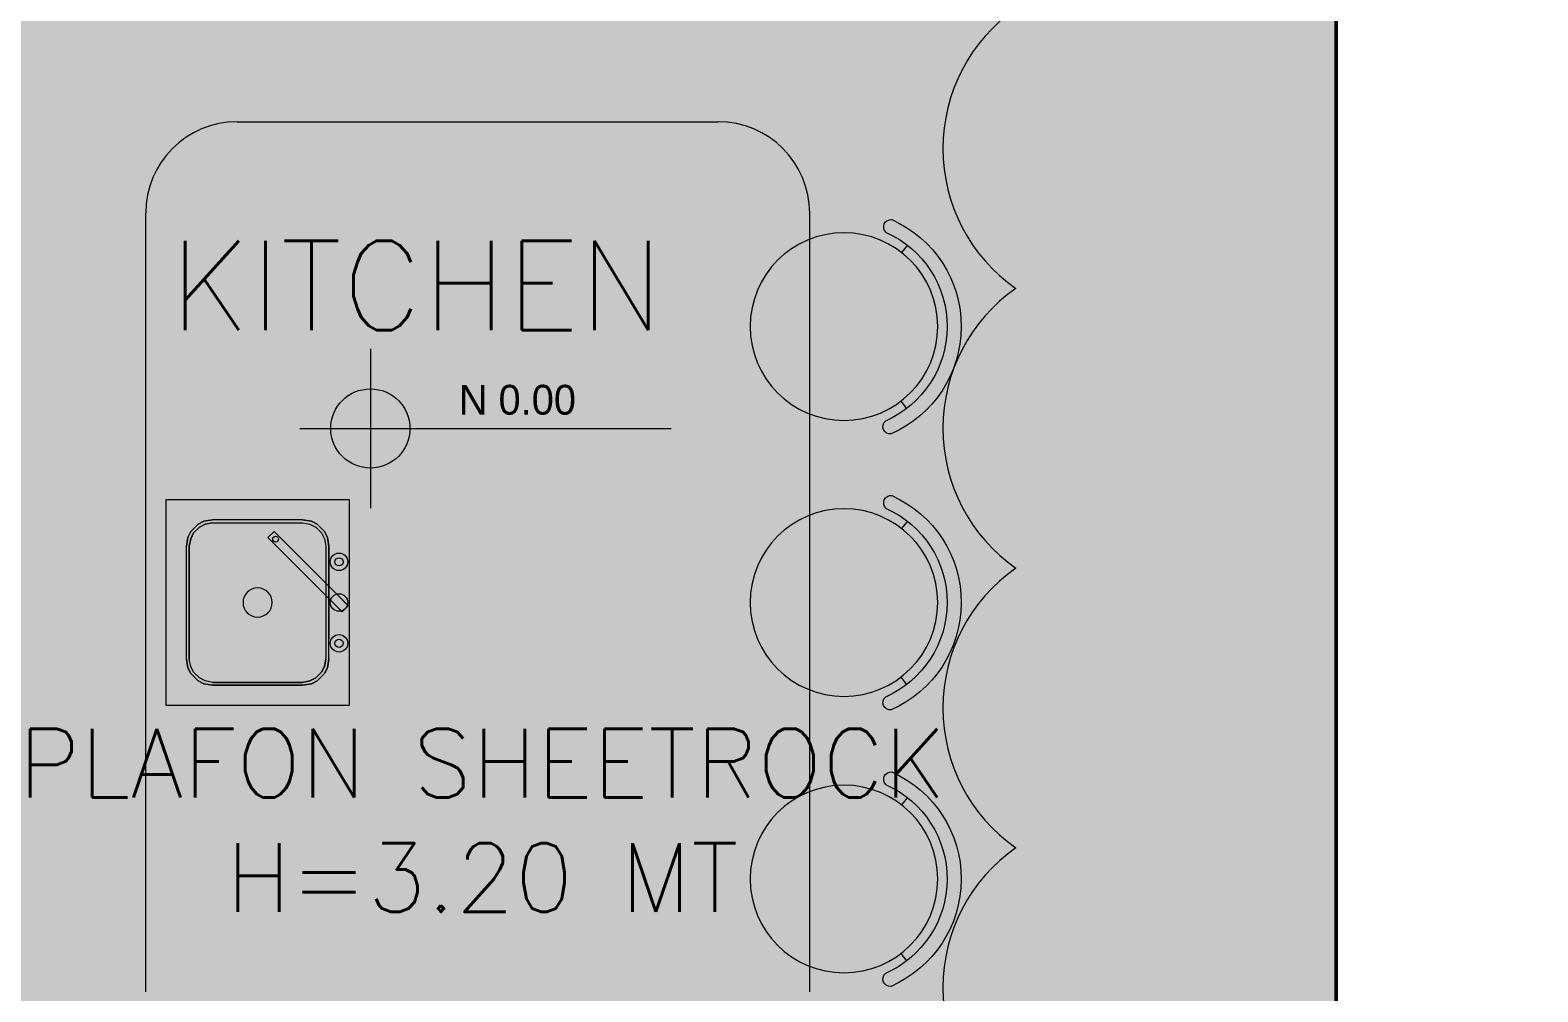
# Model space of a CAD drawing. Header units: metres. Extents: x 8 to 2416, y -346 to 476.
# Drawn here: x 139.715 to 143.007, y -110.93 to -108.83 of the extents above; entities that cross this region are included whole.
import ezdxf

# ---------------------------------------------------------------- set-up
doc = ezdxf.new("R2010")
doc.units = ezdxf.units.M
doc.linetypes.add('0', pattern=[0])
doc.layers.get('0').update_dxf_attribs({"color": 250, "linetype": '0', "lineweight": 20})
for name, color, linetype, lineweight in [('02_mobiliario', 250, 'Continuous', 5), ('baños', 140, 'Continuous', 0), ('MOB FIJOS', 251, 'Continuous', 0), ('MOBILIARIOS', 252, 'Continuous', 0), ('PLAFON', 253, 'Continuous', 5), ('PLAFON-MADERA', 33, 'Continuous', 5), ('textos', 7, 'Continuous', 0)]:
    doc.layers.add(name, color=color, linetype=linetype, lineweight=lineweight)
doc.styles.add('ESC100-2mm', font='arial.ttf', dxfattribs={"height": 0.15})
doc.styles.get("Standard").update_dxf_attribs({"font": 'arial.ttf', "height": 0.1875})

# ---------------------------------------------------------------- blocks, each defined once
blk = doc.blocks.new('PL BASE 1N NASAS 09')
at = {"layer": 'textos', "transparency": 33554534}
h = blk.add_hatch(color=256, dxfattribs=at)
h.dxf.hatch_style = 1
h.paths.add_polyline_path([(-101.3403, -51.8331, 0.414214), (-101.4269, -51.9196), (-101.3403, -51.9196)])
h.paths.add_polyline_path([(-101.2538, -51.9196), (-101.3403, -51.9196), (-101.3403, -52.0062, 0.414214)])
at = {"layer": '02_mobiliario', "transparency": 33554684}
for p, q in [((-101.631, -51.2497), (-100.581, -51.2497)), ((-101.831, -53.1497), (-101.831, -51.4497)), ((-100.381, -53.1497), (-100.381, -51.4497))]:
    blk.add_line(p, q, dxfattribs=at)
for centre, start, end in [((-101.631, -51.4497), 90, 180), ((-100.581, -51.4497), 360, 90)]:
    blk.add_arc(centre, 0.2, start, end, dxfattribs=at)
at = {"layer": 'MOB FIJOS', "ltscale": 0.01}
for p, q in [((-101.5505, -52.1445, 0.0413), (-101.564, -52.158, 0.0603)), ((-101.3886, -52.3065, 0.0222), (-101.4021, -52.3199, 0.0222))]:
    blk.add_line(p, q, dxfattribs=at)
for points, elevation in [([(-101.7866, -52.0747), (-101.3866, -52.0747), (-101.3866, -52.5247), (-101.7866, -52.5247), (-101.7866, -52.0747)], -0.0063), ([(-101.685, -52.1255), (-101.7009, -52.1287), (-101.7136, -52.135), (-101.7263, -52.1477), (-101.7326, -52.1604), (-101.7358, -52.1763)], -0.0063), ([(-101.4882, -52.1192), (-101.4691, -52.1223), (-101.4564, -52.1287), (-101.4406, -52.1446), (-101.4342, -52.1573), (-101.431, -52.1763)], 0.0063), ([(-101.685, -52.4739), (-101.7009, -52.4707), (-101.7136, -52.4644), (-101.7263, -52.4517), (-101.7326, -52.439), (-101.7358, -52.4231)], -0.0063), ([(-101.4882, -52.4803), (-101.4691, -52.4771), (-101.4564, -52.4707), (-101.4406, -52.4549), (-101.4342, -52.4422), (-101.431, -52.4231)], 0.0063)]:
    blk.add_lwpolyline(points, dxfattribs=dict(at, elevation=elevation))
for points in [[(-101.685, -52.1192), (-101.704, -52.1223), (-101.7167, -52.1287), (-101.7326, -52.1446), (-101.739, -52.1573), (-101.7421, -52.1763)], [(-101.4882, -52.1255), (-101.4723, -52.1287), (-101.4596, -52.135), (-101.4469, -52.1477), (-101.4406, -52.1604), (-101.4374, -52.1763)], [(-101.685, -52.4803), (-101.704, -52.4771), (-101.7167, -52.4707), (-101.7326, -52.4549), (-101.739, -52.4422), (-101.7421, -52.4231)], [(-101.4882, -52.4739), (-101.4723, -52.4707), (-101.4596, -52.4644), (-101.4469, -52.4517), (-101.4406, -52.439), (-101.4374, -52.4231)]]:
    blk.add_lwpolyline(points, dxfattribs=at)
at = {"layer": 'MOB FIJOS', "ltscale": 0.01, "elevation": -0.2096}
blk.add_lwpolyline([(-101.4406, -52.1604), (-101.4374, -52.1763), (-101.4374, -52.4231), (-101.4406, -52.439), (-101.4469, -52.4517), (-101.4596, -52.4644), (-101.4723, -52.4707), (-101.4882, -52.4739), (-101.685, -52.4739), (-101.7009, -52.4707), (-101.7136, -52.4644), (-101.7263, -52.4517), (-101.7326, -52.439), (-101.7358, -52.4231), (-101.7358, -52.1763), (-101.7326, -52.1604), (-101.7263, -52.1477), (-101.7136, -52.135), (-101.7009, -52.1287), (-101.685, -52.1255), (-101.4882, -52.1255), (-101.4723, -52.1287), (-101.4596, -52.135), (-101.4469, -52.1477)], close=True, dxfattribs=at)
at = {"layer": 'MOB FIJOS', "ltscale": 0.01}
for points in [[(-101.4882, -52.1192), (-101.685, -52.1192, 0.414214)], [(-101.685, -52.4803), (-101.4882, -52.4803, 0.414214)]]:
    blk.add_lwpolyline(points, format="xyb", dxfattribs=at)
at = {"layer": 'MOB FIJOS', "ltscale": 0.01, "elevation": 0.0063}
blk.add_lwpolyline([(-101.431, -52.4231), (-101.431, -52.1763, 0.325454)], format="xyb", dxfattribs=at)
at = {"layer": 'MOB FIJOS', "ltscale": 0.01}
for centre, radius in [((-101.5473, -52.1612, 0.0286), 0.00635), ((-101.4088, -52.2108, -0.0032), 0.0191), ((-101.4088, -52.2108, -0.0032), 0.00905), ((-101.4088, -52.2997, -0.0032), 0.0191), ((-101.4088, -52.3886, -0.0032), 0.0191), ((-101.4088, -52.3886, -0.0032), 0.00905)]:
    blk.add_circle(centre, radius, dxfattribs=at)
for start, end in [(0, 180), (180, 0)]:
    blk.add_arc((-101.5866, -52.2997, -0.2159), 0.0318, start, end, dxfattribs=at)
for points, invisible_edges in [([(-101.7326, -52.1604, -0.0063), (-101.739, -52.1573), (-101.7326, -52.1446), (-101.7263, -52.1477, -0.0063)], 5), ([(-101.7136, -52.135, -0.0063), (-101.7263, -52.1477, -0.0063), (-101.7326, -52.1446), (-101.7167, -52.1287)], 10), ([(-101.7009, -52.1287, -0.0063), (-101.7136, -52.135, -0.0063), (-101.7167, -52.1287), (-101.704, -52.1223)], 10), ([(-101.7009, -52.1287, -0.0063), (-101.704, -52.1223), (-101.685, -52.1192), (-101.685, -52.1255, -0.0063)], 5), ([(-101.4882, -52.1192, 0.0063), (-101.685, -52.1192), (-101.685, -52.1255, -0.0063), (-101.4882, -52.1255)], 11), ([(-101.4691, -52.1223, 0.0063), (-101.4691, -52.1223, 0.0063), (-101.4247, -52.1192, 0.0063), (-101.4882, -52.1192, 0.0063)], 6), ([(-101.4723, -52.1287), (-101.4691, -52.1223, 0.0063), (-101.4882, -52.1192, 0.0063), (-101.4882, -52.1255)], 5), ([(-101.4723, -52.1287), (-101.4596, -52.135), (-101.4564, -52.1287, 0.0063), (-101.4691, -52.1223, 0.0063)], 10), ([(-101.4564, -52.1287, 0.0063), (-101.4564, -52.1287, 0.0063), (-101.4247, -52.1192, 0.0063), (-101.4691, -52.1223, 0.0063)], 6), ([(-101.4596, -52.135), (-101.4469, -52.1477), (-101.4406, -52.1446, 0.0063), (-101.4564, -52.1287, 0.0063)], 10), ([(-101.4406, -52.1446, 0.0063), (-101.4406, -52.1446, 0.0063), (-101.4247, -52.1192, 0.0063), (-101.4564, -52.1287, 0.0063)], 6), ([(-101.4406, -52.1604), (-101.4342, -52.1573, 0.0063), (-101.4406, -52.1446, 0.0063), (-101.4469, -52.1477)], 5), ([(-101.4406, -52.1446, 0.0063), (-101.4406, -52.1446, 0.0063), (-101.4342, -52.1573, 0.0063), (-101.4247, -52.1192, 0.0063)], 12), ([(-101.4342, -52.1573, 0.0063), (-101.4342, -52.1573, 0.0063), (-101.431, -52.1763, 0.0063), (-101.4247, -52.1192, 0.0063)], 12), ([(-101.7358, -52.1763, -0.0063), (-101.7421, -52.1763), (-101.739, -52.1573), (-101.7326, -52.1604, -0.0063)], 5), ([(-101.7421, -52.4231), (-101.7421, -52.1763), (-101.7358, -52.1763, -0.0063), (-101.7358, -52.4231, -0.0063)], 10), ([(-101.4374, -52.1763), (-101.431, -52.1763, 0.0063), (-101.4342, -52.1573, 0.0063), (-101.4406, -52.1604)], 5), ([(-101.431, -52.4231, 0.0063), (-101.431, -52.1763, 0.0063), (-101.4374, -52.1763), (-101.4374, -52.4231)], 10), ([(-101.4183, -52.1763, 0.0063), (-101.431, -52.1763, 0.0063), (-101.431, -52.3787, 0.0063), (-101.4183, -52.3787, 0.0063)], 13), ([(-101.431, -52.4231, 0.0063), (-101.431, -52.3787, 0.0063), (-101.4247, -52.3787, 0.0063), (-101.4247, -52.4231, 0.0063)], 14), ([(-101.7358, -52.4231, -0.0063), (-101.7421, -52.4231), (-101.739, -52.4422), (-101.7326, -52.439, -0.0063)], 5), ([(-101.7326, -52.439, -0.0063), (-101.739, -52.4422), (-101.7326, -52.4549), (-101.7263, -52.4517, -0.0063)], 5), ([(-101.4406, -52.439), (-101.4342, -52.4422, 0.0063), (-101.4406, -52.4549, 0.0063), (-101.4469, -52.4517)], 5), ([(-101.4374, -52.4231), (-101.431, -52.4231, 0.0063), (-101.4342, -52.4422, 0.0063), (-101.4406, -52.439)], 5), ([(-101.4342, -52.4422, 0.0063), (-101.4342, -52.4422, 0.0063), (-101.431, -52.4231, 0.0063), (-101.4247, -52.4803, 0.0063)], 12), ([(-101.431, -52.4231, 0.0063), (-101.431, -52.4231, 0.0063), (-101.4247, -52.4231, 0.0063), (-101.4247, -52.4803, 0.0063)], 14), ([(-101.7136, -52.4644, -0.0063), (-101.7263, -52.4517, -0.0063), (-101.7326, -52.4549), (-101.7167, -52.4707)], 10), ([(-101.7009, -52.4707, -0.0063), (-101.7136, -52.4644, -0.0063), (-101.7167, -52.4707), (-101.704, -52.4771)], 10), ([(-101.7009, -52.4707, -0.0063), (-101.704, -52.4771), (-101.685, -52.4803), (-101.685, -52.4739, -0.0063)], 5), ([(-101.4882, -52.4803, 0.0063), (-101.685, -52.4803), (-101.685, -52.4739, -0.0063), (-101.4882, -52.4739)], 10), ([(-101.4723, -52.4707), (-101.4691, -52.4771, 0.0063), (-101.4882, -52.4803, 0.0063), (-101.4882, -52.4739)], 5), ([(-101.4691, -52.4771, 0.0063), (-101.4691, -52.4771, 0.0063), (-101.4247, -52.4803, 0.0063), (-101.4882, -52.4803, 0.0063)], 6), ([(-101.4723, -52.4707), (-101.4596, -52.4644), (-101.4564, -52.4707, 0.0063), (-101.4691, -52.4771, 0.0063)], 10), ([(-101.4564, -52.4707, 0.0063), (-101.4564, -52.4707, 0.0063), (-101.4247, -52.4803, 0.0063), (-101.4691, -52.4771, 0.0063)], 6), ([(-101.4596, -52.4644), (-101.4469, -52.4517), (-101.4406, -52.4549, 0.0063), (-101.4564, -52.4707, 0.0063)], 10), ([(-101.4406, -52.4549, 0.0063), (-101.4406, -52.4549, 0.0063), (-101.4247, -52.4803, 0.0063), (-101.4564, -52.4707, 0.0063)], 6)]:
    blk.add_3dface(points, dxfattribs=dict(at, invisible_edges=invisible_edges))
for points in [[(-101.5505, -52.1445, 0.0603), (-101.5505, -52.1445, 0.0413), (-101.3976, -52.2975, 0.0413), (-101.4066, -52.2885, 0.0603)], [(-101.564, -52.158, 0.0603), (-101.564, -52.158, 0.0413), (-101.411, -52.3109, 0.0413), (-101.42, -52.302, 0.0603)], [(-101.3886, -52.3065, 0.0222), (-101.4155, -52.2795, 0.0222), (-101.4155, -52.2795, 0.0413), (-101.3976, -52.2975, 0.0413)], [(-101.4021, -52.3199, 0.0222), (-101.429, -52.293, 0.0222), (-101.429, -52.293, 0.0413), (-101.411, -52.3109, 0.0413)]]:
    blk.add_3dface(points, dxfattribs=at)
at = {"layer": 'textos'}
for p, q in [((-101.3403, -51.7457), (-101.3403, -52.0936)), ((-101.4942, -51.9196), (-100.6833, -51.9196))]:
    blk.add_line(p, q, dxfattribs=at)
blk.add_circle((-101.3403, -51.9196), 0.0865, dxfattribs=at)
at = {"layer": 'textos', "insert": (-101.912, -51.7047), "char_height": 0.195, "width": 3.404877, "attachment_point": 7}
blk.add_mtext('{\\Fromans|c0; KITCHEN}', dxfattribs=at)
at = {"layer": 'textos', "insert": (-101.1474, -51.8243), "char_height": 0.065, "attachment_point": 1, "style": 'ESC100-2mm'}
blk.add_mtext_dynamic_manual_height_columns('{\\Ftxt|c0;N 0.00}', width=2.216942, gutter_width=0.5, heights=[0], dxfattribs=at)
blk = doc.blocks.new('A$C5E9F50A8')
at = {"layer": 'MOBILIARIOS', "ltscale": 50}
for p, q in [((54.5, 334.6), (70.3, 322.3)), ((402.6, 334.6), (386.8, 322.3))]:
    blk.add_line(p, q, dxfattribs=at)
blk.add_circle((228.6, 200), 200, dxfattribs=at)
for centre, radius, start, end in [((228.6, 200), 250, 23.9041, 156.0959), ((228.6, 200), 220, 23.9041, 156.0959), ((15.7, 299.7), 15.8, 174.261, 317.9308), ((441.4, 299.7), 15.8, 222.0692, 5.739)]:
    blk.add_arc(centre, radius, start, end, dxfattribs=at)
blk = doc.blocks.new('PL MUEBLES 1N NASAS 09')
at = {"layer": 'baños'}
blk.add_blockref('PL BASE 1N NASAS 09', (162.2615, 88.2033), dxfattribs=at)
at = {"layer": 'MOBILIARIOS', "yscale": 0.001024267095358311, "zscale": 0.001024267095364936, "rotation": 269.792429463715}
for p, xscale in [((61.7496, 36.2728), -0.001024267095344283), ((61.7496, 35.6702), -0.001024267095344282), ((61.7496, 35.0666), -0.001024267095344282)]:
    blk.add_blockref('A$C5E9F50A8', p, dxfattribs=dict(at, xscale=xscale))

msp = doc.modelspace()

# ---------------------------------------------------------------- hatches: boundary and pattern name
at = {"layer": 'PLAFON', "transparency": 33554477}
h = msp.add_hatch(color=256, dxfattribs=at)
h.dxf.hatch_style = 1
edge = h.paths.add_edge_path()
edge.add_line((142.5671, -107.33394), (142.5671, -107.23004))
edge.add_line((142.5671, -107.23004), (139.27102, -107.23004))
edge.add_line((139.27102, -107.23004), (138.21639, -107.23004))
edge.add_line((138.21639, -107.23004), (138.16706, -107.23004))
edge.add_line((138.16706, -107.23004), (138.16706, -112.76004))
edge.add_arc((138.23706, -112.76004), 0.07, 180, 270)
edge.add_line((138.23706, -112.83004), (142.46099, -112.83004))
edge.add_line((142.46099, -112.83004), (142.5671, -112.83004))
edge.add_line((142.5671, -112.83004), (142.5671, -107.33394))

# ---------------------------------------------------------------- linework, layer by layer
at = {"color": 6}
msp.add_lwpolyline([(141.86706, -106.34016, 0.5205671), (141.86706, -106.95094, 0.5205671), (141.86706, -107.56171, 0.5205671), (141.86706, -108.17249, 0.5205671), (141.86706, -108.78326, 0.5205671), (141.86706, -109.39404, 0.5205671), (141.86706, -110.00481, 0.5205671), (141.86706, -110.61559, 0.5205671), (141.86706, -111.22636, 0.5205671), (141.86706, -111.83714, 0.5205671), (141.86706, -112.44791, 0.5205671), (141.86706, -113.05869, 0.5205671), (141.86706, -113.66947, 0.5205671), (142.43965, -113.70766, 0.5205671), (143.05042, -113.70766, 0.5205671)], format="xyb", dxfattribs=at)
at = {"layer": 'PLAFON-MADERA', "const_width": 0.008}
msp.add_lwpolyline([(142.5671, -107.33394), (142.5671, -107.23004), (139.27102, -107.23004), (138.21639, -107.23004), (138.16706, -107.23004), (138.16706, -112.76004, 0.4142136), (138.23706, -112.83004), (142.46099, -112.83004), (142.5671, -112.83004)], format="xyb", close=True, dxfattribs=at)

# ---------------------------------------------------------------- block references
msp.add_blockref('PL MUEBLES 1N NASAS 09', (79.53659, -145.98362))

# ---------------------------------------------------------------- texts
at = {"layer": 'textos', "color": 5, "insert": (142.0682, -110.75548), "char_height": 0.15, "width": 2.7325028, "attachment_point": 9}
msp.add_mtext('\\pxqc;{\\Fromans|c0;PLAFON SHEETROCK\\PH=3.20 MT}', dxfattribs=at)

doc.saveas('drawing.dxf')
